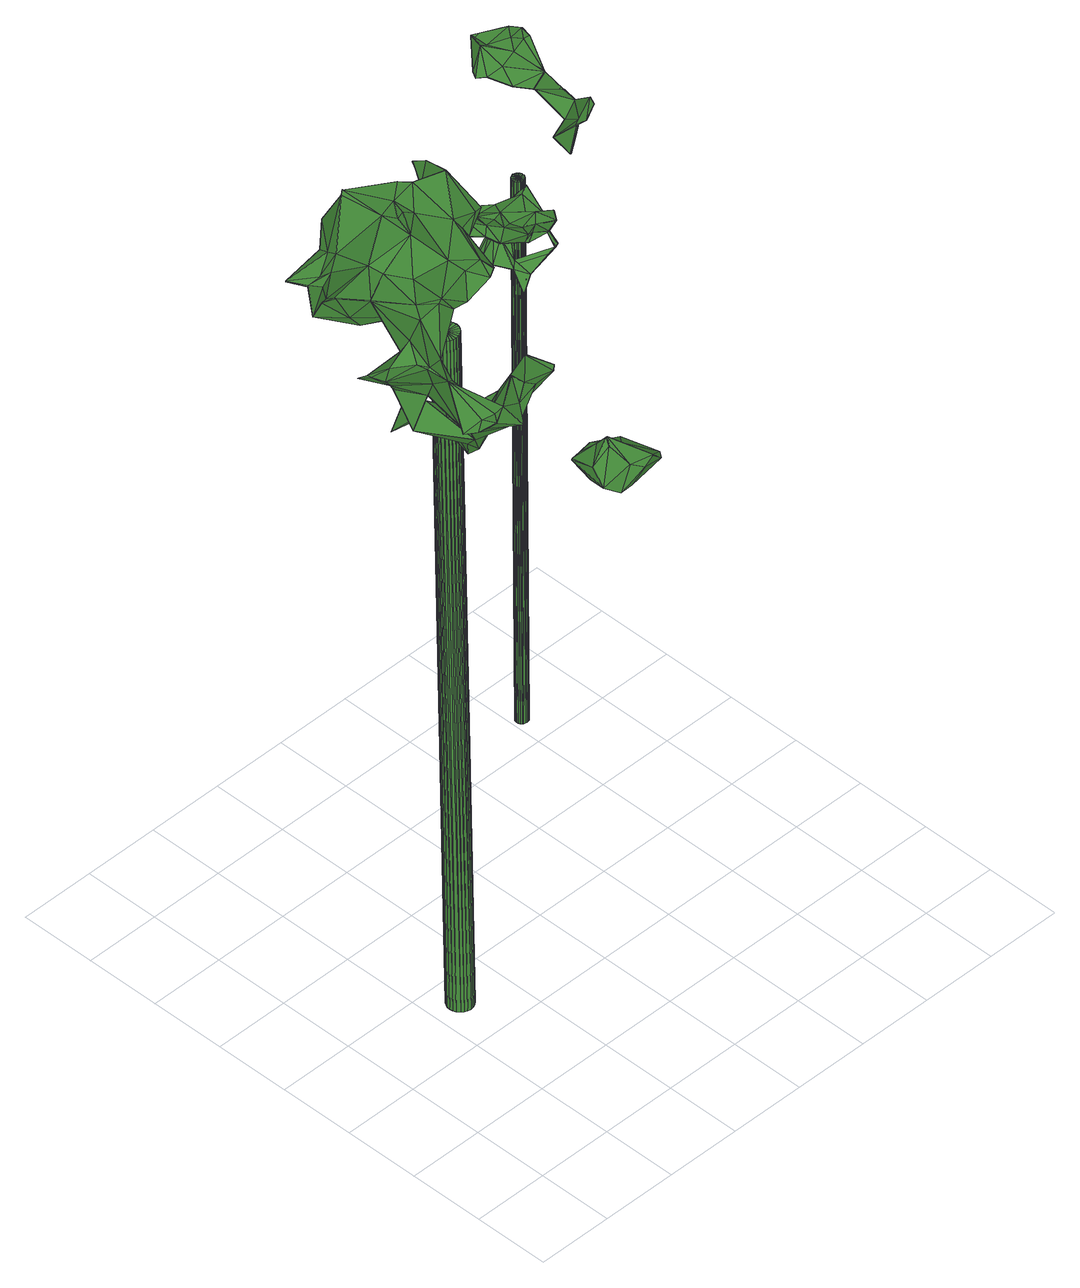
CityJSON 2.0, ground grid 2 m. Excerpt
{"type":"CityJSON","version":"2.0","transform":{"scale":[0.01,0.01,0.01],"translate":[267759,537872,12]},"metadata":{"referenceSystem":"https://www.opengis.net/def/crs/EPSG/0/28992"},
"CityObjects":{
"tree1":{"type":"SolitaryVegetationObject","attributes":{"gtid":72,"crown_width_m":6.7,"crown_median_z":32.75,"crown_r50_m":0.29,"crown_porosity":0.939,"trunk_H_m":20,"trunk_DBH_m":0.66,"trunk_radius_m":0.33,"trunk_base_height_m":12.75,"original_gtid":"76"},"geometry":[{"type":"Solid","lod":"3","boundaries":[[[[0,1,2]],[[3,4,5]],[[6,5,4]],[[7,8,9]],[[10,11,12]],[[10,12,13]],[[14,15,16]],[[17,18,19]],[[20,21,22]],[[23,24,25]],[[26,27,28]],[[26,28,29]],[[6,30,31]],[[15,32,16]],[[33,16,32]],[[34,35,36]],[[37,38,39]],[[40,41,42]],[[43,44,45]],[[25,42,23]],[[46,47,48]],[[49,50,51]],[[5,6,52]],[[4,1,30]],[[53,2,4]],[[43,54,55]],[[33,56,16]],[[19,56,33]],[[57,58,59]],[[60,61,58]],[[60,58,57]],[[62,63,64]],[[65,33,66]],[[67,68,52]],[[52,69,67]],[[70,71,72]],[[73,52,68]],[[74,75,76]],[[77,78,79]],[[10,80,81]],[[82,63,62]],[[82,62,71]],[[83,1,0]],[[28,75,74]],[[20,84,73]],[[85,29,86]],[[40,25,24]],[[67,87,83]],[[55,44,43]],[[84,88,73]],[[6,31,69]],[[5,84,3]],[[69,87,67]],[[64,89,90]],[[91,92,93]],[[27,94,75]],[[95,34,96]],[[97,13,98]],[[99,100,26]],[[26,100,27]],[[101,102,39]],[[27,100,48]],[[73,68,20]],[[103,104,105]],[[84,5,88]],[[87,31,30]],[[106,107,40]],[[108,72,62]],[[15,109,110]],[[64,90,62]],[[5,52,73]],[[88,5,73]],[[20,0,21]],[[111,112,113]],[[25,40,42]],[[109,114,115]],[[52,6,69]],[[3,22,53]],[[21,53,22]],[[68,0,20]],[[83,0,67]],[[68,67,0]],[[116,117,91]],[[18,118,119]],[[120,118,18]],[[65,19,33]],[[65,66,19]],[[19,66,17]],[[35,121,122]],[[123,36,35]],[[120,90,118]],[[34,36,124]],[[125,126,7]],[[127,126,125]],[[9,8,128]],[[71,62,72]],[[45,129,43]],[[122,130,35]],[[113,131,132]],[[113,95,131]],[[133,134,135]],[[0,2,21]],[[136,137,89]],[[136,89,64]],[[87,69,31]],[[102,138,57]],[[102,57,37]],[[101,139,102]],[[133,102,139]],[[55,140,41]],[[141,142,38]],[[74,143,28]],[[109,127,110]],[[125,110,127]],[[43,144,145]],[[119,146,147]],[[114,146,119]],[[148,98,13]],[[149,54,99]],[[18,147,14]],[[10,81,11]],[[103,150,140]],[[106,150,103]],[[115,127,109]],[[55,54,140]],[[139,101,151]],[[105,152,106]],[[107,106,152]],[[116,91,93]],[[32,79,78]],[[4,2,1]],[[21,2,53]],[[76,153,154]],[[104,155,105]],[[4,3,53]],[[101,39,142]],[[82,136,64]],[[46,156,47]],[[30,6,4]],[[155,100,157]],[[14,56,18]],[[79,158,159]],[[57,138,60]],[[160,128,161]],[[97,160,161]],[[146,109,162]],[[146,162,147]],[[163,10,13]],[[143,164,165]],[[164,76,154]],[[39,102,37]],[[166,1,83]],[[134,139,151]],[[134,151,7]],[[124,36,123]],[[124,123,167]],[[78,62,168]],[[78,168,32]],[[148,13,12]],[[33,120,66]],[[104,103,169]],[[20,170,84]],[[123,153,167]],[[171,130,26]],[[122,26,130]],[[135,7,126]],[[133,139,134]],[[167,172,124]],[[148,173,98]],[[82,64,63]],[[144,43,129]],[[95,113,121]],[[121,113,112]],[[91,174,92]],[[57,59,37]],[[135,134,7]],[[40,55,41]],[[175,138,82]],[[49,51,176]],[[108,176,51]],[[95,121,34]],[[121,35,34]],[[10,163,80]],[[27,75,28]],[[138,102,136]],[[138,136,82]],[[37,50,38]],[[41,150,23]],[[140,150,41]],[[157,29,44]],[[85,44,29]],[[45,80,163]],[[129,177,178]],[[48,155,104]],[[40,107,55]],[[76,164,74]],[[11,80,85]],[[44,85,80]],[[1,166,30]],[[169,140,179]],[[44,107,157]],[[143,173,86]],[[90,89,118]],[[174,50,58]],[[174,58,92]],[[59,58,50]],[[163,180,45]],[[143,165,123]],[[28,143,86]],[[148,86,173]],[[157,152,155]],[[105,155,152]],[[113,132,111]],[[97,98,160]],[[14,162,15]],[[109,15,162]],[[14,147,162]],[[126,114,135]],[[127,114,126]],[[115,114,127]],[[135,114,119]],[[18,119,147]],[[94,167,75]],[[132,131,156]],[[30,166,87]],[[87,166,83]],[[51,50,174]],[[169,103,140]],[[180,49,129]],[[180,129,45]],[[163,13,97]],[[48,94,27]],[[163,181,180]],[[141,180,181]],[[133,137,136]],[[102,133,136]],[[61,92,58]],[[85,12,11]],[[148,12,85]],[[121,182,122]],[[108,51,117]],[[117,51,91]],[[155,48,100]],[[51,174,91]],[[158,110,183]],[[184,177,183]],[[184,183,110]],[[59,50,37]],[[50,49,141]],[[38,50,141]],[[24,150,106]],[[23,150,24]],[[145,26,29]],[[39,38,142]],[[123,130,143]],[[99,157,100]],[[171,143,130]],[[82,71,175]],[[176,159,177]],[[79,159,176]],[[175,71,116]],[[61,175,116]],[[70,116,71]],[[106,40,24]],[[160,98,173]],[[160,173,143]],[[106,103,105]],[[61,116,93]],[[42,41,23]],[[94,172,167]],[[131,96,156]],[[95,96,131]],[[156,111,132]],[[16,56,14]],[[9,177,184]],[[124,96,34]],[[124,172,96]],[[145,144,128]],[[9,128,144]],[[145,128,171]],[[149,140,54]],[[179,122,182]],[[122,149,99]],[[129,178,144]],[[108,62,78]],[[108,78,77]],[[114,109,146]],[[171,26,145]],[[43,145,54]],[[145,29,54]],[[28,86,29]],[[185,119,118]],[[80,11,81]],[[49,180,141]],[[44,55,107]],[[61,93,92]],[[179,182,169]],[[112,111,182]],[[112,182,121]],[[156,182,111]],[[169,156,46]],[[169,46,104]],[[156,169,182]],[[157,99,54]],[[157,54,29]],[[160,143,128]],[[128,143,171]],[[19,18,56]],[[117,70,72]],[[117,72,108]],[[117,116,70]],[[167,186,75]],[[76,75,186]],[[135,185,133]],[[119,185,135]],[[153,186,167]],[[45,44,80]],[[140,149,179]],[[122,179,149]],[[122,99,26]],[[9,178,177]],[[144,178,9]],[[104,46,48]],[[7,9,125]],[[89,187,185]],[[32,120,33]],[[35,130,123]],[[22,3,170]],[[110,188,15]],[[32,15,188]],[[85,86,148]],[[158,188,110]],[[107,152,157]],[[9,184,125]],[[125,184,110]],[[183,177,159]],[[143,74,164]],[[48,47,94]],[[96,47,156]],[[96,172,47]],[[172,94,47]],[[77,79,108]],[[108,79,176]],[[32,188,79]],[[158,79,188]],[[76,186,153]],[[141,181,142]],[[17,66,120]],[[3,84,170]],[[22,170,20]],[[164,154,165]],[[123,154,153]],[[165,154,123]],[[177,129,176]],[[49,176,129]],[[142,181,101]],[[163,97,181]],[[97,161,181]],[[61,60,175]],[[175,60,138]],[[181,161,151]],[[151,101,181]],[[137,187,89]],[[120,18,17]],[[120,168,90]],[[90,168,62]],[[32,168,120]],[[128,8,161]],[[151,8,7]],[[161,8,151]],[[183,159,158]],[[89,185,118]],[[137,133,187]],[[133,185,187]],[[189,190,191]],[[189,191,192]],[[192,191,193]],[[192,193,194]],[[191,190,195]],[[191,195,193]],[[193,195,196]],[[193,196,194]],[[195,190,197]],[[195,197,196]],[[196,197,198]],[[196,198,194]],[[197,190,199]],[[197,199,198]],[[198,199,200]],[[198,200,194]],[[199,190,201]],[[199,201,200]],[[200,201,202]],[[200,202,194]],[[201,190,203]],[[201,203,202]],[[202,203,204]],[[202,204,194]],[[203,190,205]],[[203,205,204]],[[204,205,206]],[[204,206,194]],[[205,190,207]],[[205,207,206]],[[206,207,208]],[[206,208,194]],[[207,190,209]],[[207,209,208]],[[208,209,210]],[[208,210,194]],[[209,190,211]],[[209,211,210]],[[210,211,212]],[[210,212,194]],[[211,190,213]],[[211,213,212]],[[212,213,214]],[[212,214,194]],[[213,190,215]],[[213,215,214]],[[214,215,216]],[[214,216,194]],[[215,190,217]],[[215,217,216]],[[216,217,218]],[[216,218,194]],[[217,190,219]],[[217,219,218]],[[218,219,220]],[[218,220,194]],[[219,190,221]],[[219,221,220]],[[220,221,222]],[[220,222,194]],[[221,190,223]],[[221,223,222]],[[222,223,224]],[[222,224,194]],[[223,190,225]],[[223,225,224]],[[224,225,226]],[[224,226,194]],[[225,190,227]],[[225,227,226]],[[226,227,228]],[[226,228,194]],[[227,190,229]],[[227,229,228]],[[228,229,230]],[[228,230,194]],[[229,190,231]],[[229,231,230]],[[230,231,232]],[[230,232,194]],[[231,190,233]],[[231,233,232]],[[232,233,234]],[[232,234,194]],[[233,190,235]],[[233,235,234]],[[234,235,236]],[[234,236,194]],[[235,190,237]],[[235,237,236]],[[236,237,238]],[[236,238,194]],[[237,190,189]],[[237,189,238]],[[238,189,192]],[[238,192,194]]]]}]},
"tree2":{"type":"SolitaryVegetationObject","attributes":{"gtid":136,"crown_width_m":3.93,"crown_median_z":28.9,"crown_r50_m":0.194,"crown_porosity":0.964,"trunk_H_m":16.13,"trunk_DBH_m":0.316,"trunk_radius_m":0.158,"trunk_base_height_m":12.77,"original_gtid":"147"},"geometry":[{"type":"Solid","lod":"3","boundaries":[[[[239,240,241]],[[242,243,244]],[[245,246,247]],[[245,247,248]],[[249,250,251]],[[252,253,254]],[[255,256,257]],[[252,258,259]],[[257,256,260]],[[255,257,261]],[[258,262,263]],[[264,265,266]],[[264,267,265]],[[253,268,269]],[[270,271,272]],[[273,274,275]],[[270,276,240]],[[258,263,277]],[[278,279,265]],[[280,281,282]],[[283,243,242]],[[284,285,286]],[[287,288,289]],[[259,290,291]],[[263,292,293]],[[276,241,240]],[[276,294,241]],[[295,249,296]],[[297,298,243]],[[299,300,256]],[[281,280,301]],[[281,301,302]],[[303,304,287]],[[260,300,244]],[[256,300,260]],[[253,305,268]],[[243,306,297]],[[245,290,307]],[[277,293,308]],[[295,250,249]],[[309,310,311]],[[309,312,310]],[[243,283,306]],[[313,314,273]],[[315,281,302]],[[286,304,284]],[[316,289,317]],[[318,319,320]],[[321,283,322]],[[321,322,323]],[[324,310,312]],[[265,279,325]],[[310,326,311]],[[323,327,321]],[[328,289,316]],[[287,329,303]],[[280,282,330]],[[253,269,254]],[[331,332,333]],[[304,288,287]],[[286,288,304]],[[334,295,335]],[[321,306,336]],[[271,311,272]],[[293,277,263]],[[337,338,276]],[[266,339,328]],[[340,341,293]],[[342,284,343]],[[342,343,344]],[[344,343,303]],[[295,251,250]],[[295,334,251]],[[334,313,273]],[[345,324,346]],[[345,346,347]],[[290,249,307]],[[326,270,272]],[[326,272,311]],[[241,294,239]],[[313,348,314]],[[331,309,332]],[[332,309,311]],[[349,278,350]],[[351,256,255]],[[352,353,270]],[[354,270,353]],[[315,302,355]],[[356,248,247]],[[356,247,246]],[[354,357,358]],[[348,359,314]],[[359,274,314]],[[321,336,283]],[[360,361,362]],[[306,283,336]],[[286,289,288]],[[351,363,299]],[[335,295,296]],[[335,296,259]],[[268,291,248]],[[352,270,326]],[[302,301,317]],[[273,314,274]],[[321,297,306]],[[327,297,321]],[[357,353,345]],[[354,353,357]],[[318,320,361]],[[358,364,354]],[[323,347,327]],[[365,327,347]],[[327,298,297]],[[366,298,327]],[[357,323,363]],[[322,363,323]],[[358,351,255]],[[255,261,358]],[[270,240,271]],[[309,331,312]],[[269,367,368]],[[369,342,329]],[[368,254,269]],[[350,370,349]],[[371,349,370]],[[303,329,344]],[[291,268,305]],[[252,291,305]],[[340,292,262]],[[252,259,291]],[[253,252,305]],[[248,291,290]],[[372,254,373]],[[373,254,368]],[[251,307,249]],[[282,349,371]],[[282,371,330]],[[245,248,290]],[[341,319,359]],[[265,374,278]],[[375,376,317]],[[350,278,374]],[[264,377,281]],[[375,267,376]],[[328,339,374]],[[340,373,378]],[[287,379,329]],[[360,362,378]],[[339,266,370]],[[343,284,380]],[[286,374,381]],[[267,381,265]],[[344,329,342]],[[373,340,262]],[[374,370,350]],[[339,370,374]],[[368,367,378]],[[367,360,378]],[[377,279,282]],[[260,382,257]],[[379,287,289]],[[290,259,296]],[[337,276,270]],[[290,296,249]],[[377,371,279]],[[328,374,383]],[[384,300,299]],[[322,283,384]],[[322,384,363]],[[244,300,384]],[[244,384,242]],[[384,299,363]],[[299,256,351]],[[246,245,385]],[[246,385,275]],[[316,264,266]],[[317,376,355]],[[242,384,283]],[[311,271,332]],[[359,319,318]],[[265,325,266]],[[289,375,317]],[[246,386,361]],[[275,386,246]],[[294,333,239]],[[379,285,369]],[[369,329,379]],[[284,342,285]],[[367,387,356]],[[342,369,285]],[[366,364,358]],[[365,364,366]],[[338,294,276]],[[319,388,362]],[[327,365,366]],[[334,308,313]],[[286,375,289]],[[347,323,357]],[[310,324,326]],[[271,239,333]],[[271,333,332]],[[252,389,258]],[[293,341,348]],[[282,279,349]],[[243,390,391]],[[243,298,390]],[[382,391,390]],[[254,389,252]],[[281,377,282]],[[338,312,294]],[[354,346,337]],[[364,346,354]],[[358,363,351]],[[285,379,383]],[[324,312,338]],[[382,390,261]],[[358,298,366]],[[289,328,383]],[[289,383,379]],[[285,383,286]],[[371,370,266]],[[317,355,302]],[[262,389,372]],[[286,383,374]],[[261,257,382]],[[262,372,373]],[[265,381,374]],[[355,376,315]],[[286,381,375]],[[267,375,381]],[[266,328,316]],[[239,271,240]],[[340,388,341]],[[312,333,294]],[[312,331,333]],[[319,341,388]],[[378,388,340]],[[378,362,388]],[[259,258,335]],[[278,349,279]],[[347,346,365]],[[362,320,319]],[[320,362,361]],[[277,308,335]],[[335,308,334]],[[293,292,340]],[[337,346,324]],[[246,361,360]],[[352,345,353]],[[318,361,359]],[[274,359,275]],[[338,337,324]],[[317,264,316]],[[343,380,303]],[[304,303,380]],[[378,373,368]],[[348,308,293]],[[313,308,348]],[[315,376,281]],[[335,258,277]],[[248,387,268]],[[264,281,267]],[[266,279,371]],[[281,376,267]],[[361,386,359]],[[359,348,341]],[[359,386,275]],[[358,261,390]],[[358,390,298]],[[357,363,358]],[[279,266,325]],[[354,337,270]],[[330,377,280]],[[371,377,330]],[[264,317,301]],[[301,280,377]],[[264,301,377]],[[347,357,345]],[[352,326,345]],[[345,326,324]],[[243,391,244]],[[244,391,260]],[[382,260,391]],[[364,365,346]],[[334,392,251]],[[393,251,392]],[[273,392,334]],[[275,393,273]],[[307,251,393]],[[393,392,273]],[[356,246,394]],[[356,394,367]],[[367,394,360]],[[246,360,394]],[[304,380,284]],[[263,262,292]],[[385,245,395]],[[385,395,275]],[[275,395,393]],[[307,395,245]],[[307,393,395]],[[269,268,387]],[[269,387,367]],[[248,356,387]],[[372,389,254]],[[258,389,262]],[[396,397,398]],[[396,398,399]],[[399,398,400]],[[399,400,401]],[[398,397,402]],[[398,402,400]],[[400,402,403]],[[400,403,401]],[[402,397,404]],[[402,404,403]],[[403,404,405]],[[403,405,401]],[[404,397,406]],[[404,406,405]],[[405,406,407]],[[405,407,401]],[[406,397,408]],[[406,408,407]],[[407,408,409]],[[407,409,401]],[[408,397,410]],[[408,410,409]],[[409,410,411]],[[409,411,401]],[[410,397,412]],[[410,412,411]],[[411,412,413]],[[411,413,401]],[[412,397,414]],[[412,414,413]],[[413,414,415]],[[413,415,401]],[[414,397,416]],[[414,416,415]],[[415,416,417]],[[415,417,401]],[[416,397,418]],[[416,418,417]],[[417,418,419]],[[417,419,401]],[[418,397,420]],[[418,420,419]],[[419,420,421]],[[419,421,401]],[[420,397,422]],[[420,422,421]],[[421,422,423]],[[421,423,401]],[[422,397,424]],[[422,424,423]],[[423,424,425]],[[423,425,401]],[[424,397,426]],[[424,426,425]],[[425,426,427]],[[425,427,401]],[[426,397,428]],[[426,428,427]],[[427,428,429]],[[427,429,401]],[[428,397,430]],[[428,430,429]],[[429,430,431]],[[429,431,401]],[[430,397,432]],[[430,432,431]],[[431,432,433]],[[431,433,401]],[[432,397,434]],[[432,434,433]],[[433,434,435]],[[433,435,401]],[[434,397,436]],[[434,436,435]],[[435,436,437]],[[435,437,401]],[[436,397,438]],[[436,438,437]],[[437,438,439]],[[437,439,401]],[[438,397,440]],[[438,440,439]],[[439,440,441]],[[439,441,401]],[[440,397,442]],[[440,442,441]],[[441,442,443]],[[441,443,401]],[[442,397,444]],[[442,444,443]],[[443,444,445]],[[443,445,401]],[[444,397,396]],[[444,396,445]],[[445,396,399]],[[445,399,401]]]]}]}
},
"vertices":[
[343,189,1802],[353,234,1850],[392,241,1848],[484,115,1843],[409,159,1890],[418,71,1905],[332,128,1977],[226,535,2195],[222,538,2182],[273,543,2129],[21,563,2082],[14,584,2064],[22,551,2083],[33,505,2132],[532,714,2154],[463,687,2125],[510,734,2138],[512,866,2209],[487,779,2252],[513,866,2208],[414,131,1778],[466,187,1829],[475,150,1828],[214,592,1832],[213,590,1831],[205,621,1818],[165,382,1935],[163,381,1933],[117,366,1992],[149,501,1980],[327,156,1942],[331,130,1976],[393,773,2180],[475,825,2156],[300,352,2015],[273,367,2045],[273,365,2045],[61,729,2178],[42,723,2182],[50,691,2212],[138,604,1812],[183,610,1870],[204,626,1825],[157,579,1987],[114,573,1974],[126,551,2027],[317,429,1902],[251,348,1944],[189,394,1889],[114,676,2098],[36,746,2129],[148,820,2099],[354,79,1911],[449,203,1854],[170,528,1933],[181,608,1870],[494,812,2197],[155,805,2146],[121,843,2106],[130,807,2119],[149,835,2118],[99,891,2103],[284,885,2244],[264,879,2275],[264,877,2276],[503,899,2191],[503,898,2193],[282,90,1880],[321,74,1851],[326,116,1960],[253,932,2158],[253,932,2160],[254,930,2159],[387,64,1892],[81,325,2021],[131,320,2011],[101,297,2031],[279,797,2232],[345,784,2236],[266,715,2177],[83,552,2020],[16,584,2064],[257,876,2266],[289,195,1893],[473,100,1840],[82,549,2020],[144,481,2029],[283,124,1920],[417,70,1903],[334,789,2254],[380,824,2259],[143,860,2075],[98,890,2101],[100,891,2101],[220,321,1956],[381,342,2005],[339,355,1983],[98,507,2173],[83,470,2133],[189,396,1890],[188,395,1889],[103,633,2207],[180,716,2207],[302,484,1805],[231,423,1817],[223,450,1790],[219,559,1845],[161,548,1876],[235,828,2153],[439,582,2120],[364,626,2106],[388,381,1975],[378,423,2002],[395,354,2006],[393,580,2175],[406,551,2159],[207,892,2126],[218,891,2114],[407,802,2254],[419,690,2206],[442,812,2214],[375,424,2002],[284,416,1961],[185,304,2050],[257,325,2000],[309,537,2131],[337,572,2183],[383,539,2154],[180,492,2072],[203,622,2100],[178,335,2024],[382,342,2003],[389,373,1976],[273,676,2264],[247,643,2170],[326,613,2194],[278,771,2258],[294,737,2261],[192,827,2163],[189,678,2201],[228,533,1880],[85,680,2137],[51,689,2210],[131,420,2085],[174,515,2031],[174,500,2015],[449,691,2161],[503,702,2166],[31,515,2088],[210,502,1872],[221,560,1846],[209,598,2147],[209,503,1870],[134,273,2052],[134,274,2053],[195,424,1854],[343,377,1934],[117,515,1885],[310,678,2162],[240,632,2156],[112,459,2114],[192,567,2133],[464,686,2128],[94,532,2126],[125,310,2044],[153,299,2051],[291,196,1895],[207,263,2006],[379,824,2257],[335,443,1869],[483,115,1840],[160,437,2058],[231,295,1985],[105,460,2111],[120,843,2104],[200,861,2143],[211,754,2137],[205,623,2101],[194,566,2131],[318,431,1902],[175,610,2127],[103,632,2205],[354,415,1934],[293,624,2155],[282,578,2127],[355,746,2232],[124,291,2032],[324,751,2251],[349,680,2158],[308,525,75],[275,525,75],[307,533,75],[284,546,2075],[283,555,2075],[251,546,2075],[304,541,75],[280,563,2075],[299,548,75],[275,570,2075],[292,553,75],[268,575,2075],[284,557,75],[260,578,2075],[275,558,75],[252,580,2074],[267,557,74],[243,578,2074],[259,554,74],[235,575,2074],[252,549,74],[228,570,2074],[247,542,74],[223,563,2074],[243,534,74],[220,555,2074],[242,525,75],[218,547,2074],[243,517,75],[219,538,2075],[246,509,75],[223,530,2075],[252,502,75],[228,523,2075],[258,497,75],[235,518,2075],[266,493,75],[242,515,2075],[275,492,75],[251,514,2075],[283,493,75],[260,515,2075],[291,496,75],[268,518,2075],[298,502,75],[274,523,2075],[303,508,75],[280,530,2075],[307,516,75],[283,538,2075],
[1144,992,1836],[1193,1018,1836],[1144,993,1837],[1114,1321,1898],[1090,1268,1917],[1115,1320,1899],[883,990,1689],[919,1037,1680],[894,1031,1678],[853,1016,1697],[857,899,1721],[860,892,1722],[887,906,1724],[832,998,1687],[786,1029,1698],[820,1071,1688],[1199,1222,1905],[1208,1255,1902],[1207,1255,1903],[869,975,1676],[842,961,1684],[1201,1290,1889],[1184,1227,1903],[894,1031,1676],[909,999,1675],[973,1047,1497],[1014,1090,1529],[990,1077,1546],[973,1049,1495],[821,1040,1711],[820,1072,1689],[1207,1090,1795],[1151,1021,1815],[1166,1080,1767],[973,918,1698],[998,952,1690],[959,967,1701],[1193,1030,1849],[912,961,1686],[1062,1126,1546],[1075,1067,1540],[1046,992,1522],[984,1008,1471],[1059,998,1520],[1062,1263,1861],[883,1144,1497],[883,1143,1499],[914,1118,1484],[867,1079,1514],[878,1097,1511],[924,1064,1502],[842,961,1686],[832,998,1689],[919,1037,1678],[954,988,1650],[1127,1009,1822],[859,892,1721],[857,899,1719],[1071,1228,1861],[1113,1222,1869],[1178,1259,1888],[1201,1291,1887],[983,1007,1473],[945,989,1451],[833,1114,1514],[876,1113,1504],[787,1029,1699],[1049,1241,1863],[884,917,1713],[934,942,1695],[1124,1023,1729],[1113,1066,1759],[1157,1040,1741],[1112,1064,1760],[974,917,1697],[999,950,1689],[945,991,1450],[966,1082,1544],[955,1032,1490],[1027,1064,1674],[1028,1065,1672],[1027,1066,1673],[1071,1229,1859],[1113,1222,1867],[1103,1181,1841],[1165,1081,1768],[1014,1090,1531],[1165,1082,1766],[1103,1181,1843],[959,1097,1546],[834,1114,1515],[1059,997,1521],[1123,1022,1730],[1125,1021,1730],[1128,1008,1821],[929,896,1707],[884,916,1711],[1050,1242,1862],[1205,1090,1795],[1151,1023,1816],[976,1122,1546],[934,1067,1672],[1002,1035,1641],[860,1166,1512],[825,1147,1499],[824,1147,1500],[1210,1129,1796],[1137,1147,1835],[1135,1148,1834],[992,972,1640],[1077,1067,1541],[1062,1127,1547],[1199,1222,1903],[1212,1128,1796],[1211,1129,1798],[1210,1128,1798],[944,990,1451],[862,1052,1693],[1137,1149,1835],[1162,1140,1875],[1012,995,1645],[934,1067,1674],[1005,1054,1668],[992,1071,1655],[1156,1230,1879],[1161,1138,1875],[1135,1147,1836],[1161,1139,1877],[869,1085,1699],[869,1085,1697],[870,1131,1506],[1062,1125,1548],[1076,1067,1542],[861,1052,1691],[885,1067,1679],[976,1123,1544],[936,1060,1493],[955,1033,1488],[1046,994,1522],[934,1068,1673],[878,1097,1513],[869,1131,1504],[927,1097,1502],[1177,1259,1890],[926,1098,1504],[1124,1281,1886],[909,999,1677],[954,989,1652],[850,1052,1701],[991,1070,1653],[859,1015,1688],[1156,1230,1881],[1124,1281,1888],[929,897,1708],[934,942,1697],[885,1066,1681],[912,962,1688],[1041,1075,77],[1025,1075,77],[1040,1079,77],[1034,1081,1690],[1034,1085,1690],[1018,1081,1690],[1039,1083,77],[1032,1089,1690],[1036,1086,77],[1030,1092,1690],[1033,1089,77],[1027,1095,1690],[1029,1090,77],[1023,1096,1690],[1025,1091,77],[1019,1097,1690],[1021,1090,77],[1015,1096,1690],[1017,1089,77],[1011,1095,1690],[1014,1086,77],[1007,1092,1690],[1011,1083,77],[1005,1089,1690],[1010,1079,77],[1003,1085,1690],[1009,1075,77],[1003,1081,1690],[1010,1071,77],[1003,1077,1690],[1011,1067,77],[1005,1073,1690],[1014,1064,77],[1007,1070,1690],[1017,1061,77],[1011,1067,1690],[1021,1060,77],[1014,1066,1690],[1025,1059,77],[1018,1065,1690],[1029,1060,77],[1022,1066,1690],[1033,1061,77],[1026,1067,1690],[1036,1064,77],[1030,1070,1690],[1039,1067,77],[1032,1073,1690],[1040,1071,77],[1034,1077,1690]
]}
